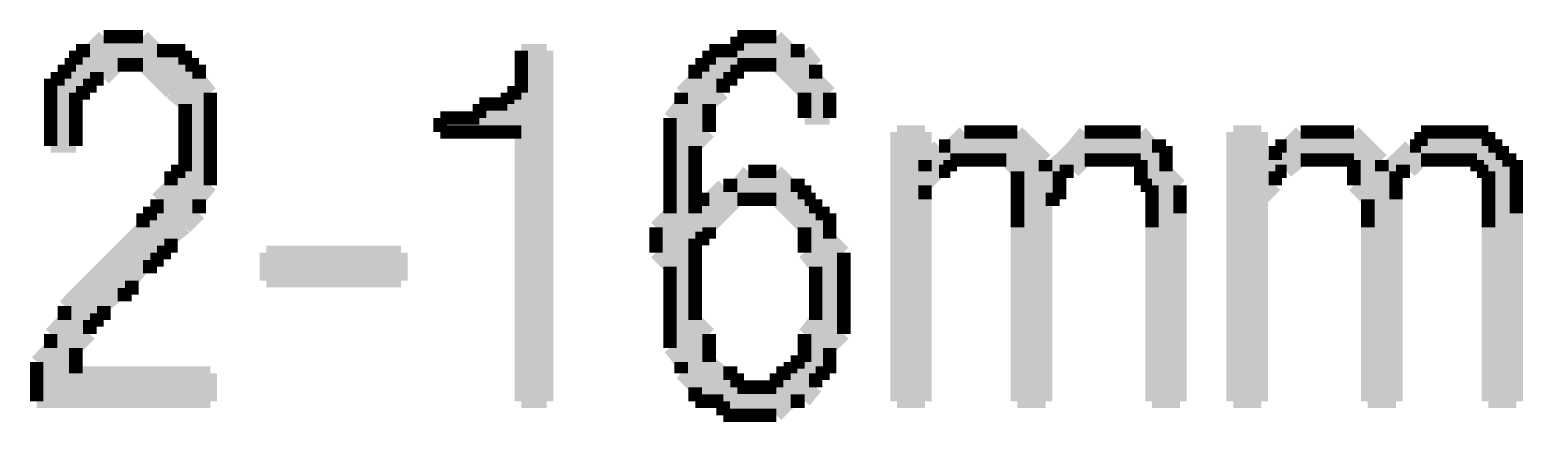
# Model space of a CAD drawing. Header units: millimetres. Extents: x 5 to 350, y 3 to 213.
# Drawn here: x 207.81 to 217.21, y 122.64 to 125.1 of the extents above; entities that cross this region are included whole.
import ezdxf

# ---------------------------------------------------------------- set-up
doc = ezdxf.new("R2010")
doc.units = ezdxf.units.MM
doc.layers.add('H', color=251, linetype='Continuous')
doc.layers.add('P', color=255, linetype='Continuous')

msp = doc.modelspace()

# ---------------------------------------------------------------- hatches: boundary and pattern name
at = {"layer": 'H', "linetype": 'Continuous'}
for points in [[(207.857, 122.767), (207.857, 123.014), (207.945, 123.102), (207.945, 123.19), (208.033, 123.278), (208.033, 123.366), (208.527, 123.86), (208.527, 123.948), (208.615, 123.948), (208.615, 124.037), (208.703, 124.125), (208.703, 124.213), (208.792, 124.213), (208.792, 124.636), (208.527, 124.883), (208.104, 124.883), (208.104, 124.972), (208.192, 124.972), (208.28, 125.06), (208.527, 125.06), (208.615, 124.972), (208.792, 124.972), (208.792, 124.883), (208.88, 124.883), (208.88, 124.795), (208.95, 124.707), (208.95, 124.125), (208.88, 124.037), (208.88, 123.948), (208.703, 123.79), (208.703, 123.702), (208.615, 123.702), (208.615, 123.613), (208.527, 123.613), (208.456, 123.525), (208.456, 123.437), (208.368, 123.437), (208.28, 123.366), (208.28, 123.278), (208.192, 123.278), (208.192, 123.19), (208.104, 123.102), (208.104, 122.943), (208.95, 122.943), (208.95, 122.767), (207.857, 122.767)], [(212.69, 124.548), (212.69, 124.707), (212.513, 124.883), (212.09, 124.883), (212.09, 124.972), (212.266, 124.972), (212.266, 125.06), (212.513, 125.06), (212.602, 124.972), (212.69, 124.972), (212.76, 124.883), (212.76, 124.795), (212.848, 124.707), (212.848, 124.548), (212.69, 124.548)], [(210.908, 122.767), (210.908, 124.46), (210.397, 124.548), (210.644, 124.548), (210.644, 124.636), (210.82, 124.636), (210.82, 124.707), (210.908, 124.707), (210.908, 124.972), (211.067, 124.972), (211.067, 122.767), (210.908, 122.767)], [(207.945, 124.372), (207.945, 124.795), (208.033, 124.795), (208.033, 124.883), (208.368, 124.883), (208.28, 124.795), (208.192, 124.795), (208.192, 124.707), (208.104, 124.707), (208.104, 124.372), (207.945, 124.372)], [(212.178, 122.678), (212.178, 122.767), (212.002, 122.767), (212.002, 122.855), (211.914, 122.943), (211.914, 123.014), (211.843, 123.102), (211.843, 123.613), (211.755, 123.702), (211.755, 123.86), (211.843, 123.948), (211.843, 124.548), (211.914, 124.636), (211.914, 124.707), (212.002, 124.795), (212.002, 124.883), (212.266, 124.883), (212.266, 124.795), (212.178, 124.795), (212.178, 124.707), (212.09, 124.636), (212.09, 124.46), (212.002, 124.372), (212.002, 123.948), (212.178, 123.948), (212.09, 123.86), (212.09, 123.79), (212.002, 123.79), (212.002, 123.278), (212.09, 123.19), (212.09, 123.014), (212.178, 122.943), (212.266, 122.943), (212.266, 122.855), (212.76, 122.855), (212.69, 122.767), (212.602, 122.767), (212.513, 122.678), (212.178, 122.678)], [(210.397, 124.46), (210.397, 124.548), (210.908, 124.46), (210.397, 124.46)], [(213.272, 122.767), (213.272, 124.46), (213.448, 124.46), (213.448, 124.213), (213.536, 124.213), (213.448, 124.125), (213.448, 122.767), (213.272, 122.767)], [(213.448, 124.213), (213.448, 124.284), (213.536, 124.372), (213.607, 124.372), (213.695, 124.46), (214.03, 124.46), (214.207, 124.284), (213.607, 124.284), (213.607, 124.213), (213.448, 124.213)], [(214.877, 122.767), (214.877, 124.125), (214.806, 124.125), (214.806, 124.284), (214.295, 124.284), (214.454, 124.46), (214.806, 124.46), (214.877, 124.372), (214.965, 124.372), (214.965, 124.213), (215.053, 124.125), (215.053, 122.767), (214.877, 122.767)], [(215.388, 122.767), (215.388, 124.46), (215.565, 124.46), (215.565, 124.213), (215.653, 124.213), (215.653, 124.125), (215.565, 124.037), (215.565, 122.767), (215.388, 122.767)], [(215.565, 124.213), (215.653, 124.284), (215.653, 124.372), (215.724, 124.372), (215.812, 124.46), (216.147, 124.46), (216.323, 124.284), (215.812, 124.284), (215.724, 124.213), (215.565, 124.213)], [(216.994, 122.767), (216.994, 124.213), (216.923, 124.213), (216.923, 124.284), (216.412, 124.284), (216.5, 124.372), (216.57, 124.372), (216.57, 124.46), (216.994, 124.46), (216.994, 124.372), (217.082, 124.372), (217.082, 124.284), (217.17, 124.284), (217.17, 122.767), (216.994, 122.767)], [(214.03, 122.767), (214.03, 124.213), (213.96, 124.284), (214.207, 124.284), (214.207, 124.213), (214.295, 124.213), (214.295, 124.037), (214.207, 124.037), (214.207, 122.767), (214.03, 122.767)], [(214.207, 124.213), (214.295, 124.284), (214.454, 124.284), (214.383, 124.213), (214.207, 124.213)], [(216.235, 122.767), (216.235, 124.037), (216.147, 124.125), (216.147, 124.284), (216.323, 124.284), (216.323, 124.213), (216.412, 124.213), (216.412, 122.767), (216.235, 122.767)], [(216.323, 124.213), (216.412, 124.284), (216.57, 124.284), (216.5, 124.213), (216.323, 124.213)], [(212.513, 122.855), (212.513, 122.943), (212.602, 122.943), (212.602, 123.014), (212.69, 123.014), (212.69, 123.19), (212.76, 123.278), (212.76, 123.613), (212.69, 123.702), (212.69, 123.86), (212.513, 124.037), (212.09, 124.037), (212.178, 124.125), (212.266, 124.125), (212.337, 124.213), (212.513, 124.213), (212.602, 124.125), (212.69, 124.125), (212.69, 124.037), (212.76, 124.037), (212.76, 123.948), (212.848, 123.948), (212.848, 123.79), (212.937, 123.702), (212.937, 123.19), (212.848, 123.102), (212.848, 122.943), (212.76, 122.943), (212.76, 122.855), (212.513, 122.855)], [(212.002, 123.948), (212.002, 124.037), (212.266, 124.037), (212.178, 123.948), (212.002, 123.948)], [(209.303, 123.525), (209.303, 123.702), (210.15, 123.702), (210.15, 123.525), (209.303, 123.525)]]:
    msp.add_hatch(color=256, dxfattribs=at).paths.add_polyline_path(points)

# ---------------------------------------------------------------- linework, layer by layer
at = {"layer": 'P', "const_width": 0.085}
for points in [[(208.28, 125.06), (208.192, 124.972)], [(208.368, 125.06), (208.28, 125.06)], [(208.456, 125.06), (208.368, 125.06)], [(208.527, 125.06), (208.456, 125.06)], [(208.615, 124.972), (208.527, 125.06)], [(208.527, 125.06), (208.527, 125.06)], [(212.337, 125.06), (212.266, 125.06)], [(212.266, 125.06), (212.266, 124.972)], [(212.425, 125.06), (212.337, 125.06)], [(212.513, 125.06), (212.425, 125.06)], [(212.425, 125.06), (212.425, 125.06)], [(212.602, 124.972), (212.513, 125.06)], [(208.192, 124.972), (208.104, 124.972)], [(208.104, 124.972), (208.104, 124.883)], [(208.703, 124.972), (208.615, 124.972)], [(208.792, 124.972), (208.703, 124.972)], [(208.792, 124.883), (208.792, 124.972)], [(211.067, 124.972), (210.908, 124.972)], [(210.908, 124.972), (210.908, 124.883)], [(211.067, 122.767), (211.067, 124.972)], [(212.178, 124.972), (212.09, 124.972)], [(212.09, 124.972), (212.09, 124.883)], [(212.266, 124.972), (212.178, 124.972)], [(212.69, 124.972), (212.602, 124.972)], [(212.76, 124.883), (212.69, 124.972)], [(208.033, 124.883), (208.033, 124.795)], [(208.456, 124.883), (208.033, 124.883)], [(208.104, 124.883), (208.033, 124.883)], [(208.033, 124.883), (208.456, 124.883)], [(208.28, 124.795), (208.368, 124.883)], [(208.368, 124.883), (208.456, 124.883)], [(208.456, 124.883), (208.527, 124.883)], [(208.527, 124.883), (208.615, 124.795)], [(208.88, 124.883), (208.792, 124.883)], [(208.88, 124.795), (208.88, 124.883)], [(210.908, 124.883), (210.908, 124.795)], [(212.002, 124.883), (212.002, 124.795)], [(212.425, 124.883), (212.002, 124.883)], [(212.09, 124.883), (212.002, 124.883)], [(212.002, 124.883), (212.425, 124.883)], [(212.266, 124.795), (212.266, 124.883)], [(212.266, 124.883), (212.337, 124.883)], [(212.337, 124.883), (212.425, 124.883)], [(212.425, 124.883), (212.513, 124.883)], [(212.513, 124.883), (212.602, 124.795)], [(212.76, 124.795), (212.76, 124.883)], [(208.033, 124.795), (207.945, 124.795)], [(207.945, 124.795), (207.945, 124.707)], [(208.192, 124.707), (208.192, 124.795)], [(208.192, 124.795), (208.28, 124.795)], [(208.615, 124.795), (208.703, 124.707)], [(208.95, 124.707), (208.88, 124.795)], [(210.908, 124.795), (210.908, 124.707)], [(212.002, 124.795), (211.914, 124.707)], [(212.178, 124.707), (212.178, 124.795)], [(212.178, 124.795), (212.266, 124.795)], [(212.602, 124.795), (212.69, 124.707)], [(212.848, 124.707), (212.76, 124.795)], [(207.945, 124.707), (207.945, 124.636)], [(208.104, 124.636), (208.104, 124.707)], [(208.104, 124.707), (208.192, 124.707)], [(208.703, 124.707), (208.792, 124.636)], [(208.95, 124.636), (208.95, 124.707)], [(210.908, 124.707), (210.82, 124.707)], [(210.82, 124.707), (210.82, 124.636)], [(211.914, 124.707), (211.914, 124.636)], [(212.09, 124.636), (212.178, 124.707)], [(212.69, 124.707), (212.69, 124.636)], [(212.848, 124.636), (212.848, 124.707)], [(207.945, 124.636), (207.945, 124.548)], [(208.104, 124.548), (208.104, 124.636)], [(208.792, 124.636), (208.792, 124.548)], [(208.95, 124.548), (208.95, 124.636)], [(210.732, 124.636), (210.644, 124.636)], [(210.644, 124.636), (210.644, 124.548)], [(210.82, 124.636), (210.732, 124.636)], [(211.914, 124.636), (211.843, 124.548)], [(212.09, 124.548), (212.09, 124.636)], [(212.69, 124.636), (212.69, 124.548)], [(212.848, 124.548), (212.848, 124.636)], [(207.945, 124.548), (207.945, 124.46)], [(208.104, 124.46), (208.104, 124.548)], [(208.792, 124.548), (208.792, 124.46)], [(208.95, 124.46), (208.95, 124.548)], [(210.397, 124.548), (210.397, 124.46)], [(210.908, 124.46), (210.397, 124.548)], [(210.485, 124.548), (210.397, 124.548)], [(210.397, 124.548), (210.908, 124.46)], [(210.573, 124.548), (210.485, 124.548)], [(210.644, 124.548), (210.573, 124.548)], [(211.843, 124.548), (211.843, 124.46)], [(212.09, 124.46), (212.09, 124.548)], [(212.69, 124.548), (212.848, 124.548)], [(207.945, 124.46), (207.945, 124.372)], [(208.104, 124.372), (208.104, 124.46)], [(208.792, 124.46), (208.792, 124.372)], [(208.95, 124.372), (208.95, 124.46)], [(210.397, 124.46), (210.485, 124.46)], [(210.485, 124.46), (210.573, 124.46)], [(210.573, 124.46), (210.644, 124.46)], [(210.644, 124.46), (210.732, 124.46)], [(210.732, 124.46), (210.82, 124.46)], [(210.82, 124.46), (210.908, 124.46)], [(210.908, 124.46), (210.908, 122.767)], [(211.843, 124.46), (211.843, 124.372)], [(212.002, 124.372), (212.09, 124.46)], [(213.448, 124.46), (213.272, 124.46)], [(213.272, 124.46), (213.272, 122.767)], [(213.448, 124.213), (213.448, 124.46)], [(213.695, 124.46), (213.607, 124.372)], [(213.783, 124.46), (213.695, 124.46)], [(213.872, 124.46), (213.783, 124.46)], [(213.96, 124.46), (213.872, 124.46)], [(214.03, 124.46), (213.96, 124.46)], [(213.96, 124.46), (213.96, 124.46)], [(214.118, 124.372), (214.03, 124.46)], [(214.454, 124.46), (214.383, 124.372)], [(214.542, 124.46), (214.454, 124.46)], [(214.63, 124.46), (214.542, 124.46)], [(214.718, 124.46), (214.63, 124.46)], [(214.806, 124.46), (214.718, 124.46)], [(214.877, 124.372), (214.806, 124.46)], [(215.565, 124.46), (215.388, 124.46)], [(215.388, 124.46), (215.388, 122.767)], [(215.565, 124.213), (215.565, 124.46)], [(215.812, 124.46), (215.724, 124.372)], [(215.9, 124.46), (215.812, 124.46)], [(215.988, 124.46), (215.9, 124.46)], [(216.076, 124.46), (215.988, 124.46)], [(216.147, 124.46), (216.076, 124.46)], [(216.235, 124.372), (216.147, 124.46)], [(216.658, 124.46), (216.57, 124.46)], [(216.57, 124.46), (216.57, 124.372)], [(216.747, 124.46), (216.658, 124.46)], [(216.835, 124.46), (216.747, 124.46)], [(216.923, 124.46), (216.835, 124.46)], [(216.994, 124.46), (216.923, 124.46)], [(216.994, 124.372), (216.994, 124.46)], [(207.945, 124.372), (208.104, 124.372)], [(208.792, 124.372), (208.792, 124.284)], [(208.95, 124.284), (208.95, 124.372)], [(211.843, 124.372), (211.843, 124.284)], [(212.002, 124.284), (212.002, 124.372)], [(213.536, 124.372), (213.448, 124.284)], [(213.607, 124.372), (213.536, 124.372)], [(214.207, 124.284), (214.118, 124.372)], [(214.383, 124.372), (214.295, 124.284)], [(214.965, 124.372), (214.877, 124.372)], [(214.965, 124.284), (214.965, 124.372)], [(215.724, 124.372), (215.653, 124.372)], [(215.653, 124.372), (215.653, 124.284)], [(216.323, 124.284), (216.235, 124.372)], [(216.5, 124.372), (216.412, 124.284)], [(216.57, 124.372), (216.5, 124.372)], [(217.082, 124.372), (216.994, 124.372)], [(217.082, 124.284), (217.082, 124.372)], [(208.792, 124.213), (208.703, 124.213)], [(208.703, 124.213), (208.703, 124.125)], [(208.792, 124.284), (208.792, 124.213)], [(208.95, 124.213), (208.95, 124.284)], [(208.95, 124.125), (208.95, 124.213)], [(211.843, 124.284), (211.843, 124.213)], [(211.843, 124.213), (211.843, 124.125)], [(212.002, 124.213), (212.002, 124.284)], [(212.002, 124.125), (212.002, 124.213)], [(212.337, 124.213), (212.266, 124.125)], [(212.425, 124.213), (212.337, 124.213)], [(212.513, 124.213), (212.425, 124.213)], [(212.425, 124.213), (212.425, 124.213)], [(212.602, 124.125), (212.513, 124.213)], [(213.448, 124.284), (213.448, 124.213)], [(213.448, 124.125), (213.536, 124.213)], [(213.607, 124.213), (213.448, 124.213)], [(213.448, 124.213), (213.607, 124.213)], [(213.536, 124.213), (213.607, 124.213)], [(213.607, 124.213), (213.607, 124.284)], [(213.607, 124.284), (213.695, 124.284)], [(213.695, 124.284), (213.783, 124.284)], [(214.207, 124.284), (213.783, 124.284)], [(213.783, 124.284), (213.872, 124.284)], [(213.783, 124.284), (214.207, 124.284)], [(213.872, 124.284), (213.96, 124.284)], [(213.96, 124.284), (214.03, 124.213)], [(214.03, 124.213), (214.03, 124.125)], [(214.207, 124.213), (214.207, 124.284)], [(214.207, 124.284), (214.207, 124.284)], [(214.295, 124.284), (214.207, 124.213)], [(214.383, 124.213), (214.207, 124.213)], [(214.207, 124.213), (214.383, 124.213)], [(214.63, 124.284), (214.295, 124.284)], [(214.295, 124.284), (214.63, 124.284)], [(214.295, 124.125), (214.295, 124.213)], [(214.295, 124.213), (214.383, 124.213)], [(214.383, 124.213), (214.454, 124.284)], [(214.454, 124.284), (214.542, 124.284)], [(214.542, 124.284), (214.63, 124.284)], [(214.63, 124.284), (214.718, 124.284)], [(214.718, 124.284), (214.806, 124.284)], [(214.806, 124.284), (214.806, 124.213)], [(214.806, 124.213), (214.806, 124.125)], [(214.965, 124.213), (214.965, 124.284)], [(215.053, 124.125), (214.965, 124.213)], [(215.653, 124.284), (215.565, 124.213)], [(215.724, 124.213), (215.565, 124.213)], [(215.565, 124.213), (215.724, 124.213)], [(215.653, 124.125), (215.653, 124.213)], [(215.653, 124.213), (215.724, 124.213)], [(215.724, 124.213), (215.812, 124.284)], [(215.812, 124.284), (215.9, 124.284)], [(215.9, 124.284), (215.988, 124.284)], [(216.323, 124.284), (215.988, 124.284)], [(215.988, 124.284), (216.076, 124.284)], [(215.988, 124.284), (216.323, 124.284)], [(216.076, 124.284), (216.147, 124.284)], [(216.147, 124.284), (216.147, 124.213)], [(216.147, 124.213), (216.147, 124.125)], [(216.323, 124.213), (216.323, 124.284)], [(216.323, 124.284), (216.323, 124.284)], [(216.412, 124.284), (216.323, 124.213)], [(216.5, 124.213), (216.323, 124.213)], [(216.323, 124.213), (216.5, 124.213)], [(216.747, 124.284), (216.412, 124.284)], [(216.412, 124.284), (216.747, 124.284)], [(216.412, 124.125), (216.412, 124.213)], [(216.412, 124.213), (216.5, 124.213)], [(216.5, 124.213), (216.57, 124.284)], [(216.57, 124.284), (216.658, 124.284)], [(216.658, 124.284), (216.747, 124.284)], [(216.747, 124.284), (216.835, 124.284)], [(216.835, 124.284), (216.923, 124.284)], [(216.923, 124.284), (216.923, 124.213)], [(216.923, 124.213), (216.994, 124.213)], [(216.994, 124.213), (216.994, 124.125)], [(217.17, 124.284), (217.082, 124.284)], [(217.17, 124.213), (217.17, 124.284)], [(217.17, 124.125), (217.17, 124.213)], [(208.703, 124.125), (208.615, 124.037)], [(208.88, 124.037), (208.95, 124.125)], [(211.843, 124.125), (211.843, 124.037)], [(212.002, 124.037), (212.002, 124.125)], [(212.178, 124.125), (212.09, 124.037)], [(212.266, 124.125), (212.178, 124.125)], [(212.69, 124.125), (212.602, 124.125)], [(212.69, 124.037), (212.69, 124.125)], [(213.448, 124.037), (213.448, 124.125)], [(214.03, 124.125), (214.03, 124.037)], [(214.295, 124.037), (214.295, 124.125)], [(214.806, 124.125), (214.877, 124.125)], [(214.877, 124.125), (214.877, 124.037)], [(215.053, 124.037), (215.053, 124.125)], [(215.565, 124.037), (215.653, 124.125)], [(216.147, 124.125), (216.235, 124.037)], [(216.412, 124.037), (216.412, 124.125)], [(216.994, 124.125), (216.994, 124.037)], [(217.17, 124.037), (217.17, 124.125)], [(208.615, 124.037), (208.615, 123.948)], [(208.88, 123.948), (208.88, 124.037)], [(211.843, 124.037), (211.843, 123.948)], [(212.09, 124.037), (212.002, 124.037)], [(212.002, 124.037), (212.002, 123.948)], [(212.002, 123.948), (212.002, 124.037)], [(212.337, 124.037), (212.09, 124.037)], [(212.09, 124.037), (212.337, 124.037)], [(212.178, 123.948), (212.266, 124.037)], [(212.266, 124.037), (212.337, 124.037)], [(212.337, 124.037), (212.337, 124.037)], [(212.337, 124.037), (212.425, 124.037)], [(212.425, 124.037), (212.513, 124.037)], [(212.513, 124.037), (212.602, 123.948)], [(212.76, 124.037), (212.69, 124.037)], [(212.76, 123.948), (212.76, 124.037)], [(213.448, 122.767), (213.448, 124.037)], [(214.03, 124.037), (214.03, 123.948)], [(214.207, 122.767), (214.207, 124.037)], [(214.207, 124.037), (214.295, 124.037)], [(214.877, 124.037), (214.877, 123.948)], [(215.053, 123.948), (215.053, 124.037)], [(215.565, 122.767), (215.565, 124.037)], [(216.235, 124.037), (216.235, 123.948)], [(216.412, 122.767), (216.412, 124.037)], [(216.994, 124.037), (216.994, 123.948)], [(217.17, 123.948), (217.17, 124.037)], [(208.615, 123.948), (208.527, 123.948)], [(208.527, 123.948), (208.527, 123.86)], [(208.792, 123.86), (208.88, 123.948)], [(211.843, 123.948), (211.755, 123.86)], [(212.002, 123.948), (212.178, 123.948)], [(212.178, 123.948), (212.002, 123.948)], [(212.09, 123.86), (212.178, 123.948)], [(212.602, 123.948), (212.69, 123.86)], [(212.848, 123.948), (212.76, 123.948)], [(212.848, 123.86), (212.848, 123.948)], [(214.03, 123.948), (214.03, 123.86)], [(214.877, 123.948), (214.877, 123.86)], [(215.053, 122.767), (215.053, 123.948)], [(216.235, 123.948), (216.235, 123.86)], [(216.994, 123.948), (216.994, 123.86)], [(217.17, 122.767), (217.17, 123.948)], [(208.527, 123.86), (208.456, 123.79)], [(208.703, 123.79), (208.792, 123.86)], [(211.755, 123.86), (211.755, 123.79)], [(212.09, 123.79), (212.09, 123.86)], [(212.69, 123.86), (212.69, 123.79)], [(212.848, 123.79), (212.848, 123.86)], [(214.03, 123.86), (214.03, 122.767)], [(214.877, 123.86), (214.877, 122.767)], [(216.235, 123.86), (216.235, 122.767)], [(216.994, 123.86), (216.994, 122.767)], [(208.456, 123.79), (208.368, 123.702)], [(208.703, 123.702), (208.703, 123.79)], [(211.755, 123.79), (211.755, 123.702)], [(212.002, 123.702), (212.002, 123.79)], [(212.002, 123.79), (212.09, 123.79)], [(212.69, 123.79), (212.69, 123.702)], [(212.937, 123.702), (212.848, 123.79)], [(208.368, 123.702), (208.28, 123.613)], [(208.615, 123.613), (208.615, 123.702)], [(208.615, 123.702), (208.703, 123.702)], [(209.303, 123.525), (209.303, 123.702)], [(209.303, 123.702), (210.15, 123.702)], [(210.15, 123.702), (210.15, 123.525)], [(211.755, 123.702), (211.843, 123.613)], [(212.002, 123.613), (212.002, 123.702)], [(212.69, 123.702), (212.76, 123.613)], [(212.937, 123.613), (212.937, 123.702)], [(208.28, 123.613), (208.192, 123.525)], [(208.456, 123.525), (208.527, 123.613)], [(208.527, 123.613), (208.615, 123.613)], [(211.843, 123.613), (211.843, 123.525)], [(212.002, 123.525), (212.002, 123.613)], [(212.76, 123.613), (212.76, 123.525)], [(212.937, 123.525), (212.937, 123.613)], [(208.192, 123.525), (208.104, 123.437)], [(208.456, 123.437), (208.456, 123.525)], [(210.15, 123.525), (209.303, 123.525)], [(209.303, 123.525), (209.303, 123.525)], [(211.843, 123.525), (211.843, 123.437)], [(212.002, 123.437), (212.002, 123.525)], [(212.76, 123.525), (212.76, 123.437)], [(212.937, 123.437), (212.937, 123.525)], [(208.104, 123.437), (208.033, 123.366)], [(208.033, 123.366), (208.033, 123.278)], [(208.28, 123.366), (208.368, 123.437)], [(208.28, 123.278), (208.28, 123.366)], [(208.368, 123.437), (208.456, 123.437)], [(211.843, 123.437), (211.843, 123.366)], [(211.843, 123.366), (211.843, 123.278)], [(212.002, 123.366), (212.002, 123.437)], [(212.002, 123.278), (212.002, 123.366)], [(212.76, 123.437), (212.76, 123.366)], [(212.76, 123.366), (212.76, 123.278)], [(212.937, 123.366), (212.937, 123.437)], [(212.937, 123.278), (212.937, 123.366)], [(208.033, 123.278), (207.945, 123.19)], [(208.192, 123.19), (208.192, 123.278)], [(208.192, 123.278), (208.28, 123.278)], [(211.843, 123.278), (211.843, 123.19)], [(212.09, 123.19), (212.002, 123.278)], [(212.76, 123.278), (212.69, 123.19)], [(212.937, 123.19), (212.937, 123.278)], [(207.945, 123.19), (207.945, 123.102)], [(208.104, 123.102), (208.192, 123.19)], [(211.843, 123.19), (211.843, 123.102)], [(212.09, 123.102), (212.09, 123.19)], [(212.69, 123.19), (212.69, 123.102)], [(212.848, 123.102), (212.937, 123.19)], [(207.945, 123.102), (207.857, 123.014)], [(208.104, 123.014), (208.104, 123.102)], [(211.843, 123.102), (211.914, 123.014)], [(212.09, 123.014), (212.09, 123.102)], [(212.69, 123.102), (212.69, 123.014)], [(212.848, 123.014), (212.848, 123.102)], [(207.857, 123.014), (207.857, 122.943)], [(208.104, 122.943), (208.104, 123.014)], [(211.914, 123.014), (211.914, 122.943)], [(212.178, 122.943), (212.09, 123.014)], [(212.69, 123.014), (212.602, 123.014)], [(212.602, 123.014), (212.602, 122.943)], [(212.848, 122.943), (212.848, 123.014)], [(207.857, 122.943), (207.857, 122.855)], [(208.95, 122.943), (208.104, 122.943)], [(208.95, 122.767), (208.95, 122.943)], [(211.914, 122.943), (212.002, 122.855)], [(212.266, 122.943), (212.178, 122.943)], [(212.266, 122.855), (212.266, 122.943)], [(212.602, 122.943), (212.513, 122.943)], [(212.513, 122.943), (212.513, 122.855)], [(212.76, 122.855), (212.76, 122.943)], [(212.76, 122.943), (212.848, 122.943)], [(207.857, 122.855), (207.857, 122.767)], [(212.002, 122.855), (212.002, 122.767)], [(212.337, 122.855), (212.266, 122.855)], [(212.425, 122.855), (212.337, 122.855)], [(212.513, 122.855), (212.425, 122.855)], [(212.425, 122.855), (212.76, 122.855)], [(212.76, 122.855), (212.425, 122.855)], [(212.69, 122.767), (212.76, 122.855)], [(207.857, 122.767), (208.95, 122.767)], [(210.908, 122.767), (211.067, 122.767)], [(212.002, 122.767), (212.09, 122.767)], [(212.09, 122.767), (212.178, 122.767)], [(212.178, 122.767), (212.178, 122.678)], [(212.513, 122.678), (212.602, 122.767)], [(212.602, 122.767), (212.69, 122.767)], [(213.272, 122.767), (213.448, 122.767)], [(214.03, 122.767), (214.207, 122.767)], [(214.877, 122.767), (215.053, 122.767)], [(215.388, 122.767), (215.565, 122.767)], [(216.235, 122.767), (216.412, 122.767)], [(216.994, 122.767), (217.17, 122.767)], [(212.178, 122.678), (212.266, 122.678)], [(212.266, 122.678), (212.337, 122.678)], [(212.337, 122.678), (212.425, 122.678)], [(212.425, 122.678), (212.513, 122.678)]]:
    msp.add_lwpolyline(points, dxfattribs=at)

doc.saveas('drawing.dxf')
